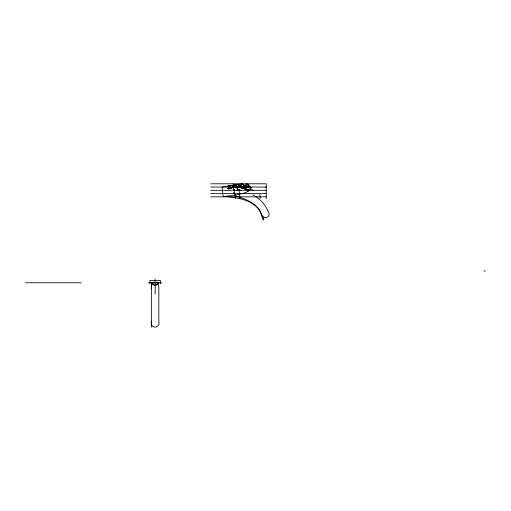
<?xml version="1.0" encoding="UTF-8"?>
<svg xmlns="http://www.w3.org/2000/svg" width="511" height="511" viewBox="0 0 511 511"><rect width="100%" height="100%" fill="white"/><g stroke="black" fill="none" stroke-linecap="round" stroke-linejoin="round"><path stroke-width="0.77" d="M151.448 288.785L151.639 285.457L152.648 283.509M229.062 188.751L228.883 189.364L227.989 186.113L238.12 184.452L238.88 184.452L239.084 187.671L238.12 184.452M230.11 187.984L232.352 187.607M230.135 188.125L230.276 188.067A2.817 0.798 31.2 0 1 230.736 187.946L231.815 187.761A2.785 1.782 10 0 1 233.08 187.537A2.785 1.916 -9.3 0 1 234.511 187.307L234.849 187.224A2.817 1.782 -28.4 0 1 235.82 187.141L237.187 186.969M155.817 285.362L158.851 282.768M245.963 189.044C244.628 190.086 243.083 188.495 243.185 187.077M157.145 284.538L156.57 284.876M236.804 190.252L238.024 189.977M238.49 189.888L239.416 189.792M237.149 186.834L228.615 188.418M243.779 185.915L248.027 184.656M238.733 186.841L239.276 186.681L235.443 187.122M238.982 186.854L240.374 186.509L235.066 187.179M239.225 189.843L238.509 189.92L241.218 190.418M238.675 185.001L243.734 184.445C245.293 188.463 240.962 188.284 241.55 184.445M239.423 185.282L240.86 185.001M242.297 184.727L243.734 184.445M151.518 282.634L158.78 282.634M234.377 189.824L234.127 189.83M231.975 187.671L227.216 188.597L228.73 188.476M234.396 185.244L237.091 184.707L232.984 185.244M232.064 187.62L234.453 187.326M233.687 189.294A3.813 0.722 80.7 0 0 233.77 189.479A2.414 0.454 80.7 0 0 234.051 189.862L233.086 187.543L231.47 187.773A2.817 1.392 23.4 0 0 230.761 187.965L230.142 188.061M238.88 184.452L227.989 186.113M232.518 187.543L233.508 187.422M242.495 183.8L222.189 187.058L222.387 193.254L223.224 195.962A1.654 1.654 0 0 0 223.837 196.409C228.634 196.147 262.271 192.819 246.2 183.8M233.45 187.396L233.923 187.32M233.361 185.41L230.985 185.755M233.897 187.358L234.856 187.173M234.294 187.294L235.316 187.103M234.811 187.275L235.827 187.128A2.817 1.392 -42.3 0 1 236.619 186.969M156.564 282.768L156.896 282.724A2.817 1.552 -26.2 0 1 157.758 282.775M251.029 187.658L249.425 187.083L248.844 185.397M230.186 185.851L229.79 185.851L232.729 185.282L233.086 187.543M210.692 183.8L266.231 183.8L266.231 198.677M232.812 185.352L233.412 185.352M243.721 185.352L244.954 185.352M243.485 186.125L244.526 186.125L244.686 187.352M210.692 187.058L266.231 187.058M210.692 190.316L266.231 190.316M210.692 193.58L266.231 193.58M210.692 196.837L266.231 196.837M483.834 270.983L485.45 270.983M25.55 282.768L81.089 282.768M148.484 282.768L161.815 282.768M154.686 285.1L155.612 285.1M249.125 186.828L244.66 187.352L244.162 187.965A2.817 0.434 33.8 0 1 244.507 187.997M241.218 186.828L238.982 187.013A5.557 0.492 -7.8 0 1 243.766 186.675A5.557 0.492 -7.8 0 1 242.591 187.352M228.474 196.837C240.956 197.936 258.764 202.005 261.664 216.198A133.428 9.172 89.3 0 1 263.28 220.113L262.846 215.929M240.368 186.975L240.681 186.994A2.785 1.463 -41.6 0 1 241.23 186.905M236.612 186.981L236.836 187A2.785 0.754 -48.5 0 1 237.161 186.911M153.734 282.768L153.402 282.724A2.817 1.552 26.2 0 0 152.54 282.775M244.941 187.965L244.143 187.773A2.785 0.984 36.1 0 1 244.667 187.531A2.785 1.578 29.9 0 1 245.676 187.307L245.983 187.218A2.817 1.993 16 0 1 247.005 187.135A2.817 2.153 -4.9 0 1 248.078 186.962L248.442 186.994A2.785 1.967 -26 0 1 249.132 186.905M244.539 188.022L244.737 188.093A2.785 1.009 24.9 0 1 244.954 188.074A3.711 0.498 -5.1 0 1 244.775 187.518A3.711 0.498 -5.1 0 1 249.189 186.956M154.015 284.991L153.434 284.723M252.894 194.844C259.473 198.37 264.979 204.023 267.898 210.934C272.535 217.149 263.274 220.656 261.479 214.109C257.653 203.289 246.002 199.373 236.318 196.032M151.448 282.768L154.482 285.362M157.65 283.509L158.538 284.991L158.825 287.029L158.851 321.183C160.869 329.052 149.429 329.052 151.448 321.183M236.702 187.703L238.005 189.843L238.682 189.843A2.414 1.309 79 0 1 237.96 189.46A3.813 2.063 79 0 1 237.781 189.294M235.871 195.317L235.584 194.365M233.048 187.275L232.799 185.768M233.22 183.934L233.361 184.848M234.115 189.575L235.545 198.632M238.145 183.941L238.273 184.848M238.912 189.575L240.151 198.632M247.452 183.941L247.528 184.848M247.956 189.575L248.103 191.255M244.552 186.151L244.475 185.282L244.68 187.543L246.532 189.843L248.442 189.779L247.605 189.83A2.414 1.993 73.5 0 1 246.519 189.46M233.629 192.89L233.591 192.328M259.978 194.487L260.105 198.632M160.377 283.771L160.377 280.475L149.921 280.475L149.921 283.771M155.146 279.115L155.146 294.004M151.448 283.56L151.448 327.2M240.553 187.128A47.274 34.231 56.8 0 1 246.647 188.118M249.598 188.981A47.274 34.231 56.8 0 1 253.328 190.418M244.456 185.825A3.705 0.498 -5.1 0 1 244.552 185.263A3.705 0.498 -5.1 0 1 248.372 184.727M246.302 189.211A6.215 5.129 73.5 0 1 244.628 187.396M246.513 189.472A3.813 3.143 73.5 0 1 246.264 189.294M240.968 185.154A3.705 0.326 -7.8 0 1 240.579 185.244M236.523 185.244A3.705 0.326 -7.8 0 1 237.238 185.116M238.797 184.893A3.705 0.326 -7.8 0 1 241.901 184.727M237.8 189.211A6.215 3.366 79 0 1 236.765 187.786M239.359 187.135A2.817 2.044 -8.5 0 0 238.995 187.135A3.711 0.326 -7.8 0 1 241.275 186.962M239.359 187.109A2.817 1.916 -28.9 0 1 240.374 186.962M233.68 189.211A6.215 1.169 80.7 0 1 233.054 187.396M251.073 187.856A5.557 0.747 -5.1 0 1 250.051 188.029M245.101 188.438A5.557 0.747 -5.1 0 1 242.834 187.639A5.557 0.747 -5.1 0 1 250.09 186.662M265.944 186.975A6.662 1.041 -1.8 0 1 266.059 187.697M251.342 187.991A6.662 0.894 -5.1 0 1 250.933 188.061M244.993 188.604A6.662 0.894 -5.1 0 1 241.646 187.735A6.662 0.894 -5.1 0 1 250.115 186.496M239.007 186.905A6.662 0.588 -7.8 0 1 245.012 186.528A6.662 0.588 -7.8 0 1 242.297 187.543M156.57 282.762A2.785 1.82 -9.8 0 0 155.146 282.755A2.785 1.82 9.8 0 0 153.728 282.762M157.778 282.749A2.817 1.054 -37 0 1 158.423 282.711L158.57 282.768A2.785 0.358 -40.8 0 1 158.774 282.711M152.514 282.749A2.817 1.054 37 0 0 151.876 282.711L151.729 282.768A2.785 0.358 40.8 0 0 151.524 282.711M233.712 189.907L234.057 189.843L233.731 189.9"/></g></svg>
